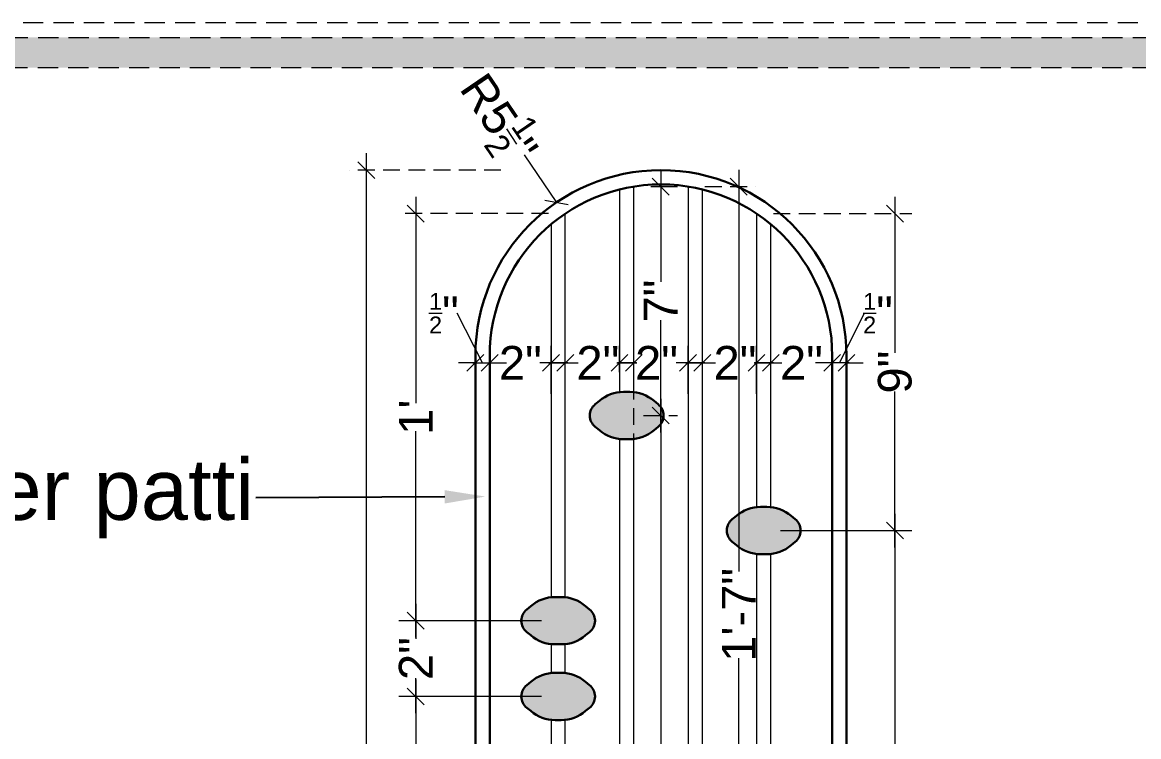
# Model space of a CAD drawing. Header units: millimetres. Extents: x 35877 to 3066687, y -650199 to -40525.
# Drawn here: x 148100.4 to 148155.4, y -180483.4 to -180448.2 of the extents above; entities that cross this region are included whole.
import ezdxf
from ezdxf import colors
from ezdxf.entities.mleader import LeaderData, LeaderLine
from ezdxf.math import Vec2, Vec3

# ---------------------------------------------------------------- set-up
doc = ezdxf.new("R2010")
doc.units = ezdxf.units.MM
doc.header["$MEASUREMENT"] = 0
doc.header["$PDMODE"] = 35
doc.linetypes.add('DASHED', pattern=[0.75, 0.5, -0.25])
doc.linetypes.add('DASHEDX2', pattern=[1.5, 1, -0.5])
doc.layers.get('Defpoints').update_dxf_attribs({"color": 220})
for name, color, linetype, lineweight in [('A8_FURNITURE', 32, 'Continuous', 30), ('Dimension', 10, 'DASHEDX2', 20), ('Elevation 4.5', 206, 'Continuous', 5), ('furniture dimensions', 1, 'DASHED', 0), ('LABALLING', 1, 'Continuous', 25), ('wall', 7, 'Continuous', 30)]:
    doc.layers.add(name, color=color, linetype=linetype, lineweight=lineweight)
doc.styles.add('Arial', font='arial.ttf')
doc.styles.get("Standard").update_dxf_attribs({"font": 'arial.ttf', "height": 6})
doc.dimstyles.new('Archana', dxfattribs={"dimtxt": 2, "dimasz": 0.5, "dimexe": 0.5, "dimexo": 0.5, "dimgap": 0, "dimtad": 0, "dimzin": 0, "dimdsep": 46, "dimlunit": 4, "dimtxsty": 'Arial', "dimblk": 'OBLIQUE', "dimcen": 0, "dimdle": 1, "dimclrd": 256, "dimclre": 256, "dimclrt": 256, "dimadec": 0, "dimazin": 0, "dimtfac": 1, "dimtofl": 0, "dimtmove": 1, "dimatfit": 1, "dimldrblk": 'OBLIQUE', "dimfxl": 1, "dimfxlon": 1, "dimtolj": 1, "dimtzin": 0, "dimlwd": -1, "dimlwe": -1, "dimarcsym": 0})

# ---------------------------------------------------------------- blocks, each defined once
blk = doc.blocks.new('_Oblique')
at = {"layer": 'wall', "color": 0, "lineweight": -2}
blk.add_line((-0.5, -0.5), (0.5, 0.5), dxfattribs=at)
blk = doc.blocks.new('*D461')
at = {"layer": 'Defpoints', "color": 0, "linetype": 'Continuous', "lineweight": 0, "transparency": 16777216}
for p in [(148084.812, -180468.616), (148076.063, -180524.393), (148084.812, -180524.393)]:
    blk.add_point(p, dxfattribs=at)
at = {"layer": 'furniture dimensions', "color": 5, "linetype": 'Continuous', "transparency": 16777216}
for p, q in [((148076.063, -180468.116), (148076.063, -180495.155)), ((148076.063, -180524.893), (148076.063, -180497.854)), ((148080.063, -180524.393), (148075.563, -180524.393))]:
    blk.add_line(p, q, dxfattribs=at)
at = {"layer": 'furniture dimensions', "color": 5, "linetype": 'ByBlock', "transparency": 16777216}
blk.add_line((148080.063, -180468.616), (148075.563, -180468.616), dxfattribs=at)
at = {"layer": 'furniture dimensions', "color": 5, "linetype": 'Continuous', "transparency": 16777216, "xscale": 0.5, "yscale": 0.5, "zscale": 0.5}
for p, rotation in [((148076.063, -180468.616), 90), ((148076.063, -180524.393), 270)]:
    blk.add_blockref('_Oblique', p, dxfattribs=dict(at, rotation=rotation))
at = {"layer": 'furniture dimensions', "linetype": 'Continuous', "lineweight": 0, "transparency": 16777216, "insert": (148076.063, -180496.504), "char_height": 1, "attachment_point": 5, "rotation": 90, "style": 'Arial'}
blk.add_mtext('\\A1;4\'-8"', dxfattribs=at)
blk = doc.blocks.new('*D463')
at = {"layer": 'Defpoints', "color": 0, "linetype": 'Continuous', "lineweight": 0, "transparency": 16777216}
for p in [(148081.549, -180474.331), (148079.727, -180475.788), (148081.549, -180475.755)]:
    blk.add_point(p, dxfattribs=at)
at = {"layer": 'furniture dimensions', "color": 5, "linetype": 'ByBlock', "transparency": 16777216}
blk.add_line((148079.727, -180475.288), (148079.727, -180473.831), dxfattribs=at)
at = {"layer": 'furniture dimensions', "color": 5, "linetype": 'Continuous', "transparency": 16777216}
for p, q in [((148081.549, -180475.255), (148081.549, -180473.831)), ((148079.227, -180474.331), (148080.055, -180474.331)), ((148082.049, -180474.331), (148081.221, -180474.331))]:
    blk.add_line(p, q, dxfattribs=at)
at = {"layer": 'furniture dimensions', "color": 5, "linetype": 'Continuous', "transparency": 16777216, "xscale": 0.5, "yscale": 0.5, "zscale": 0.5, "rotation": 180}
blk.add_blockref('_Oblique', (148079.727, -180474.331), dxfattribs=at)
at = {"layer": 'furniture dimensions', "color": 5, "linetype": 'Continuous', "transparency": 16777216, "xscale": 0.5, "yscale": 0.5, "zscale": 0.5}
blk.add_blockref('_Oblique', (148081.549, -180474.331), dxfattribs=at)
at = {"layer": 'furniture dimensions', "linetype": 'Continuous', "lineweight": 0, "transparency": 16777216, "insert": (148080.638, -180474.331), "char_height": 3, "attachment_point": 5, "style": 'Arial'}
blk.add_mtext('\\A1;{\\H0.33333x;2"}', dxfattribs=at)
blk = doc.blocks.new('*D464')
at = {"layer": 'Defpoints', "color": 0, "linetype": 'Continuous', "lineweight": 0, "transparency": 16777216}
for p in [(148083.583, -180474.331), (148083.583, -180475.111), (148081.973, -180476.642)]:
    blk.add_point(p, dxfattribs=at)
at = {"layer": 'furniture dimensions', "color": 5, "linetype": 'ByBlock', "transparency": 16777216}
blk.add_line((148081.973, -180476.142), (148081.973, -180473.831), dxfattribs=at)
at = {"layer": 'furniture dimensions', "color": 5, "linetype": 'Continuous', "transparency": 16777216}
for p, q in [((148083.583, -180474.611), (148083.583, -180473.831)), ((148081.473, -180474.331), (148082.357, -180474.331)), ((148084.083, -180474.331), (148083.523, -180474.331))]:
    blk.add_line(p, q, dxfattribs=at)
at = {"layer": 'furniture dimensions', "color": 5, "linetype": 'Continuous', "transparency": 16777216, "xscale": 0.5, "yscale": 0.5, "zscale": 0.5, "rotation": 180}
blk.add_blockref('_Oblique', (148081.973, -180474.331), dxfattribs=at)
at = {"layer": 'furniture dimensions', "color": 5, "linetype": 'Continuous', "transparency": 16777216, "xscale": 0.5, "yscale": 0.5, "zscale": 0.5}
blk.add_blockref('_Oblique', (148083.583, -180474.331), dxfattribs=at)
at = {"layer": 'furniture dimensions', "linetype": 'Continuous', "lineweight": 0, "transparency": 16777216, "insert": (148082.94, -180474.331), "char_height": 3, "attachment_point": 5, "style": 'Arial'}
blk.add_mtext('\\A1;{\\H0.33333x;2"}', dxfattribs=at)
blk = doc.blocks.new('*D465')
at = {"layer": 'Defpoints', "color": 0, "linetype": 'Continuous', "lineweight": 0, "transparency": 16777216}
for p in [(148085.617, -180474.331), (148085.617, -180475.755), (148084.007, -180477.423)]:
    blk.add_point(p, dxfattribs=at)
at = {"layer": 'furniture dimensions', "color": 5, "linetype": 'ByBlock', "transparency": 16777216}
blk.add_line((148084.007, -180476.923), (148084.007, -180473.831), dxfattribs=at)
at = {"layer": 'furniture dimensions', "color": 5, "linetype": 'Continuous', "transparency": 16777216}
for p, q in [((148085.617, -180475.255), (148085.617, -180473.831)), ((148083.507, -180474.331), (148084.098, -180474.331)), ((148086.117, -180474.331), (148085.264, -180474.331))]:
    blk.add_line(p, q, dxfattribs=at)
at = {"layer": 'furniture dimensions', "color": 5, "linetype": 'Continuous', "transparency": 16777216, "xscale": 0.5, "yscale": 0.5, "zscale": 0.5, "rotation": 180}
blk.add_blockref('_Oblique', (148084.007, -180474.331), dxfattribs=at)
at = {"layer": 'furniture dimensions', "color": 5, "linetype": 'Continuous', "transparency": 16777216, "xscale": 0.5, "yscale": 0.5, "zscale": 0.5}
blk.add_blockref('_Oblique', (148085.617, -180474.331), dxfattribs=at)
at = {"layer": 'furniture dimensions', "linetype": 'Continuous', "lineweight": 0, "transparency": 16777216, "insert": (148084.681, -180474.331), "char_height": 3, "attachment_point": 5, "style": 'Arial'}
blk.add_mtext('\\A1;{\\H0.33333x;2"}', dxfattribs=at)
blk = doc.blocks.new('*D466')
at = {"layer": 'Defpoints', "color": 0, "linetype": 'Continuous', "lineweight": 0, "transparency": 16777216}
for p in [(148087.651, -180474.331), (148087.651, -180475.755), (148086.041, -180475.934)]:
    blk.add_point(p, dxfattribs=at)
at = {"layer": 'furniture dimensions', "color": 5, "linetype": 'ByBlock', "transparency": 16777216}
blk.add_line((148086.041, -180475.434), (148086.041, -180473.831), dxfattribs=at)
at = {"layer": 'furniture dimensions', "color": 5, "linetype": 'Continuous', "transparency": 16777216}
for p, q in [((148087.651, -180475.255), (148087.651, -180473.831)), ((148085.541, -180474.331), (148086.427, -180474.331)), ((148088.151, -180474.331), (148087.594, -180474.331))]:
    blk.add_line(p, q, dxfattribs=at)
at = {"layer": 'furniture dimensions', "color": 5, "linetype": 'Continuous', "transparency": 16777216, "xscale": 0.5, "yscale": 0.5, "zscale": 0.5, "rotation": 180}
blk.add_blockref('_Oblique', (148086.041, -180474.331), dxfattribs=at)
at = {"layer": 'furniture dimensions', "color": 5, "linetype": 'Continuous', "transparency": 16777216, "xscale": 0.5, "yscale": 0.5, "zscale": 0.5}
blk.add_blockref('_Oblique', (148087.651, -180474.331), dxfattribs=at)
at = {"layer": 'furniture dimensions', "linetype": 'Continuous', "lineweight": 0, "transparency": 16777216, "insert": (148087.011, -180474.331), "char_height": 3, "attachment_point": 5, "style": 'Arial'}
blk.add_mtext('\\A1;{\\H0.33333x;2"}', dxfattribs=at)
blk = doc.blocks.new('*D467')
at = {"layer": 'Defpoints', "color": 0, "linetype": 'Continuous', "lineweight": 0, "transparency": 16777216}
for p in [(148089.897, -180474.331), (148089.897, -180479.175), (148090.32, -180479.175)]:
    blk.add_point(p, dxfattribs=at)
at = {"layer": 'furniture dimensions', "color": 5, "linetype": 'Continuous', "transparency": 16777216}
for p, q in [((148090.109, -180474.331), (148090.859, -180472.858)), ((148089.897, -180478.331), (148089.897, -180473.831)), ((148089.897, -180474.331), (148089.397, -180474.331)), ((148090.32, -180474.331), (148089.897, -180474.331)), ((148090.32, -180474.331), (148090.82, -180474.331))]:
    blk.add_line(p, q, dxfattribs=at)
at = {"layer": 'furniture dimensions', "color": 5, "linetype": 'ByBlock', "transparency": 16777216}
blk.add_line((148090.32, -180478.331), (148090.32, -180473.831), dxfattribs=at)
at = {"layer": 'furniture dimensions', "color": 5, "linetype": 'Continuous', "transparency": 16777216, "xscale": 0.5, "yscale": 0.5, "zscale": 0.5}
blk.add_blockref('_Oblique', (148089.897, -180474.331), dxfattribs=at)
at = {"layer": 'furniture dimensions', "color": 5, "linetype": 'Continuous', "transparency": 16777216, "xscale": 0.5, "yscale": 0.5, "zscale": 0.5, "rotation": 180}
blk.add_blockref('_Oblique', (148090.32, -180474.331), dxfattribs=at)
at = {"layer": 'furniture dimensions', "linetype": 'Continuous', "lineweight": 0, "transparency": 16777216, "insert": (148091.256, -180472.858), "char_height": 3, "attachment_point": 5, "style": 'Arial'}
blk.add_mtext('\\A1;{\\H0.16667x;\\S1/2;\\H2.00004x;"}', dxfattribs=at)
blk = doc.blocks.new('*D468')
at = {"layer": 'Defpoints', "color": 0, "linetype": 'Continuous', "lineweight": 0, "transparency": 16777216}
for p in [(148089.897, -180474.331), (148089.897, -180475.755), (148088.075, -180476.478)]:
    blk.add_point(p, dxfattribs=at)
at = {"layer": 'furniture dimensions', "color": 5, "linetype": 'ByBlock', "transparency": 16777216}
blk.add_line((148088.075, -180475.978), (148088.075, -180473.831), dxfattribs=at)
at = {"layer": 'furniture dimensions', "color": 5, "linetype": 'Continuous', "transparency": 16777216}
for p, q in [((148089.897, -180475.255), (148089.897, -180473.831)), ((148087.575, -180474.331), (148088.401, -180474.331)), ((148090.397, -180474.331), (148089.568, -180474.331))]:
    blk.add_line(p, q, dxfattribs=at)
at = {"layer": 'furniture dimensions', "color": 5, "linetype": 'Continuous', "transparency": 16777216, "xscale": 0.5, "yscale": 0.5, "zscale": 0.5, "rotation": 180}
blk.add_blockref('_Oblique', (148088.075, -180474.331), dxfattribs=at)
at = {"layer": 'furniture dimensions', "color": 5, "linetype": 'Continuous', "transparency": 16777216, "xscale": 0.5, "yscale": 0.5, "zscale": 0.5}
blk.add_blockref('_Oblique', (148089.897, -180474.331), dxfattribs=at)
at = {"layer": 'furniture dimensions', "linetype": 'Continuous', "lineweight": 0, "transparency": 16777216, "insert": (148088.984, -180474.331), "char_height": 3, "attachment_point": 5, "style": 'Arial'}
blk.add_mtext('\\A1;{\\H0.33333x;2"}', dxfattribs=at)
blk = doc.blocks.new('*D469')
at = {"layer": 'Defpoints', "color": 0, "linetype": 'Continuous', "lineweight": 0, "transparency": 16777216}
for p in [(148081.973, -180469.906), (148077.531, -180481.981), (148081.761, -180481.981)]:
    blk.add_point(p, dxfattribs=at)
at = {"layer": 'furniture dimensions', "color": 5, "linetype": 'Continuous', "transparency": 16777216}
for p, q in [((148077.531, -180469.406), (148077.531, -180475.53)), ((148077.531, -180482.481), (148077.531, -180476.356)), ((148081.261, -180481.981), (148077.031, -180481.981))]:
    blk.add_line(p, q, dxfattribs=at)
at = {"layer": 'furniture dimensions', "color": 5, "linetype": 'ByBlock', "transparency": 16777216}
blk.add_line((148081.473, -180469.906), (148077.031, -180469.906), dxfattribs=at)
at = {"layer": 'furniture dimensions', "color": 5, "linetype": 'Continuous', "transparency": 16777216, "xscale": 0.5, "yscale": 0.5, "zscale": 0.5}
for p, rotation in [((148077.531, -180469.906), 90), ((148077.531, -180481.981), 270)]:
    blk.add_blockref('_Oblique', p, dxfattribs=dict(at, rotation=rotation))
at = {"layer": 'furniture dimensions', "linetype": 'Continuous', "lineweight": 0, "transparency": 16777216, "insert": (148077.531, -180475.943), "char_height": 1, "width": 1.40689, "attachment_point": 5, "rotation": 90, "style": 'Arial'}
blk.add_mtext("\\A1;1'", dxfattribs=at)
blk = doc.blocks.new('*D470')
at = {"layer": 'Defpoints', "color": 0, "linetype": 'Continuous', "lineweight": 0, "transparency": 16777216}
for p in [(148081.761, -180481.981), (148077.531, -180484.227), (148081.761, -180484.227)]:
    blk.add_point(p, dxfattribs=at)
at = {"layer": 'furniture dimensions', "color": 5, "linetype": 'Continuous', "transparency": 16777216}
for p, q in [((148077.531, -180481.481), (148077.531, -180482.521)), ((148077.531, -180484.727), (148077.531, -180483.687)), ((148081.261, -180484.227), (148077.031, -180484.227))]:
    blk.add_line(p, q, dxfattribs=at)
at = {"layer": 'furniture dimensions', "color": 5, "linetype": 'ByBlock', "transparency": 16777216}
blk.add_line((148081.261, -180481.981), (148077.031, -180481.981), dxfattribs=at)
at = {"layer": 'furniture dimensions', "color": 5, "linetype": 'Continuous', "transparency": 16777216, "xscale": 0.5, "yscale": 0.5, "zscale": 0.5}
for p, rotation in [((148077.531, -180481.981), 90), ((148077.531, -180484.227), 270)]:
    blk.add_blockref('_Oblique', p, dxfattribs=dict(at, rotation=rotation))
at = {"layer": 'furniture dimensions', "linetype": 'Continuous', "lineweight": 0, "transparency": 16777216, "insert": (148077.531, -180483.104), "char_height": 1, "attachment_point": 5, "rotation": 90, "style": 'Arial'}
blk.add_mtext('\\A1;2"', dxfattribs=at)
blk = doc.blocks.new('*D471')
at = {"layer": 'Defpoints', "color": 0, "linetype": 'Continuous', "lineweight": 0, "transparency": 16777216}
for p in [(148081.761, -180484.227), (148077.531, -180495.628), (148081.761, -180495.628)]:
    blk.add_point(p, dxfattribs=at)
at = {"layer": 'furniture dimensions', "color": 5, "linetype": 'Continuous', "transparency": 16777216}
for p, q in [((148077.531, -180483.727), (148077.531, -180489.011)), ((148077.531, -180496.128), (148077.531, -180490.844)), ((148081.261, -180495.628), (148077.031, -180495.628))]:
    blk.add_line(p, q, dxfattribs=at)
at = {"layer": 'furniture dimensions', "color": 5, "linetype": 'ByBlock', "transparency": 16777216}
blk.add_line((148081.261, -180484.227), (148077.031, -180484.227), dxfattribs=at)
at = {"layer": 'furniture dimensions', "color": 5, "linetype": 'Continuous', "transparency": 16777216, "xscale": 0.5, "yscale": 0.5, "zscale": 0.5}
for p, rotation in [((148077.531, -180484.227), 90), ((148077.531, -180495.628), 270)]:
    blk.add_blockref('_Oblique', p, dxfattribs=dict(at, rotation=rotation))
at = {"layer": 'furniture dimensions', "linetype": 'Continuous', "lineweight": 0, "transparency": 16777216, "insert": (148077.531, -180489.928), "char_height": 1, "attachment_point": 5, "rotation": 90, "style": 'Arial'}
blk.add_mtext('\\A1;11"', dxfattribs=at)
blk = doc.blocks.new('*D476')
at = {"layer": 'Defpoints', "color": 0, "linetype": 'Continuous', "lineweight": 0, "transparency": 16777216}
for p in [(148079.727, -180474.331), (148079.304, -180479.175), (148079.727, -180479.175)]:
    blk.add_point(p, dxfattribs=at)
at = {"layer": 'furniture dimensions', "color": 5, "linetype": 'Continuous', "transparency": 16777216}
for p, q in [((148079.515, -180474.331), (148078.765, -180472.858)), ((148079.727, -180478.331), (148079.727, -180473.831)), ((148079.304, -180474.331), (148078.804, -180474.331)), ((148079.304, -180474.331), (148079.727, -180474.331)), ((148079.727, -180474.331), (148080.227, -180474.331))]:
    blk.add_line(p, q, dxfattribs=at)
at = {"layer": 'furniture dimensions', "color": 5, "linetype": 'ByBlock', "transparency": 16777216}
blk.add_line((148079.304, -180478.331), (148079.304, -180473.831), dxfattribs=at)
at = {"layer": 'furniture dimensions', "color": 5, "linetype": 'Continuous', "transparency": 16777216, "xscale": 0.5, "yscale": 0.5, "zscale": 0.5}
blk.add_blockref('_Oblique', (148079.304, -180474.331), dxfattribs=at)
at = {"layer": 'furniture dimensions', "color": 5, "linetype": 'Continuous', "transparency": 16777216, "xscale": 0.5, "yscale": 0.5, "zscale": 0.5, "rotation": 180}
blk.add_blockref('_Oblique', (148079.727, -180474.331), dxfattribs=at)
at = {"layer": 'furniture dimensions', "linetype": 'Continuous', "lineweight": 0, "transparency": 16777216, "insert": (148078.368, -180472.858), "char_height": 3, "attachment_point": 5, "style": 'Arial'}
blk.add_mtext('\\A1;{\\H0.16667x;\\S1/2;\\H1.99996x;"}', dxfattribs=at)
blk = doc.blocks.new('*D477')
at = {"layer": 'Defpoints', "color": 0, "linetype": 'Continuous', "lineweight": 0, "transparency": 16777216}
for p in [(148083.795, -180475.895), (148084.007, -180504.649), (148084.804, -180504.649)]:
    blk.add_point(p, dxfattribs=at)
at = {"layer": 'furniture dimensions', "color": 5, "linetype": 'Continuous', "transparency": 16777216}
for p, q in [((148084.804, -180475.395), (148084.804, -180491.934)), ((148084.804, -180505.149), (148084.804, -180494.609)), ((148084.507, -180504.649), (148085.304, -180504.649))]:
    blk.add_line(p, q, dxfattribs=at)
at = {"layer": 'furniture dimensions', "color": 5, "linetype": 'ByBlock', "transparency": 16777216}
blk.add_line((148084.295, -180475.895), (148085.304, -180475.895), dxfattribs=at)
at = {"layer": 'furniture dimensions', "color": 5, "linetype": 'Continuous', "transparency": 16777216, "xscale": 0.5, "yscale": 0.5, "zscale": 0.5}
for p, rotation in [((148084.804, -180475.895), 90), ((148084.804, -180504.649), 270)]:
    blk.add_blockref('_Oblique', p, dxfattribs=dict(at, rotation=rotation))
at = {"layer": 'furniture dimensions', "linetype": 'Continuous', "lineweight": 0, "transparency": 16777216, "insert": (148084.804, -180493.272), "char_height": 3, "attachment_point": 5, "rotation": 90, "style": 'Arial'}
blk.add_mtext('\\A1;{\\H0.33333x;2\'-5"}', dxfattribs=at)
blk = doc.blocks.new('*D478')
at = {"layer": 'Defpoints', "color": 0, "linetype": 'Continuous', "lineweight": 0, "transparency": 16777216}
for p in [(148084.007, -180469.103), (148084.804, -180469.103), (148083.795, -180475.895)]:
    blk.add_point(p, dxfattribs=at)
at = {"layer": 'furniture dimensions', "color": 5, "linetype": 'Continuous', "transparency": 16777216}
for p, q in [((148084.804, -180468.603), (148084.804, -180471.929)), ((148084.507, -180469.103), (148085.304, -180469.103)), ((148084.804, -180476.395), (148084.804, -180473.07))]:
    blk.add_line(p, q, dxfattribs=at)
at = {"layer": 'furniture dimensions', "color": 5, "linetype": 'ByBlock', "transparency": 16777216}
blk.add_line((148084.295, -180475.895), (148085.304, -180475.895), dxfattribs=at)
at = {"layer": 'furniture dimensions', "color": 5, "linetype": 'Continuous', "transparency": 16777216, "xscale": 0.5, "yscale": 0.5, "zscale": 0.5}
for p, rotation in [((148084.804, -180469.103), 90), ((148084.804, -180475.895), 270)]:
    blk.add_blockref('_Oblique', p, dxfattribs=dict(at, rotation=rotation))
at = {"layer": 'furniture dimensions', "linetype": 'Continuous', "lineweight": 0, "transparency": 16777216, "insert": (148084.804, -180472.499), "char_height": 3, "attachment_point": 5, "rotation": 90, "style": 'Arial'}
blk.add_mtext('\\A1;{\\H0.33333x;7"}', dxfattribs=at)
blk = doc.blocks.new('*D479')
at = {"layer": 'Defpoints', "color": 0, "linetype": 'Continuous', "lineweight": 0, "transparency": 16777216}
for p in [(148085.617, -180469.103), (148085.829, -180488.512), (148087.12, -180488.512)]:
    blk.add_point(p, dxfattribs=at)
at = {"layer": 'furniture dimensions', "color": 5, "linetype": 'Continuous', "transparency": 16777216}
for p, q in [((148087.12, -180468.603), (148087.12, -180480.525)), ((148087.12, -180489.012), (148087.12, -180483.09)), ((148086.329, -180488.512), (148087.62, -180488.512))]:
    blk.add_line(p, q, dxfattribs=at)
at = {"layer": 'furniture dimensions', "color": 5, "linetype": 'ByBlock', "transparency": 16777216}
blk.add_line((148086.117, -180469.103), (148087.62, -180469.103), dxfattribs=at)
at = {"layer": 'furniture dimensions', "color": 5, "linetype": 'Continuous', "transparency": 16777216, "xscale": 0.5, "yscale": 0.5, "zscale": 0.5}
for p, rotation in [((148087.12, -180469.103), 90), ((148087.12, -180488.512), 270)]:
    blk.add_blockref('_Oblique', p, dxfattribs=dict(at, rotation=rotation))
at = {"layer": 'furniture dimensions', "linetype": 'Continuous', "lineweight": 0, "transparency": 16777216, "insert": (148087.12, -180481.807), "char_height": 1, "attachment_point": 5, "rotation": 90, "style": 'Arial'}
blk.add_mtext('\\A1;1\'-7"', dxfattribs=at)
blk = doc.blocks.new('*D482')
at = {"layer": 'Defpoints', "color": 0, "linetype": 'Continuous', "lineweight": 0, "transparency": 16777216}
for p in [(148087.651, -180469.906), (148087.863, -180479.306), (148091.759, -180479.306)]:
    blk.add_point(p, dxfattribs=at)
at = {"layer": 'furniture dimensions', "color": 5, "linetype": 'Continuous', "transparency": 16777216}
for p, q in [((148091.759, -180469.406), (148091.759, -180474.031)), ((148091.759, -180479.806), (148091.759, -180475.18)), ((148088.363, -180479.306), (148092.259, -180479.306))]:
    blk.add_line(p, q, dxfattribs=at)
at = {"layer": 'furniture dimensions', "color": 5, "linetype": 'ByBlock', "transparency": 16777216}
blk.add_line((148088.151, -180469.906), (148092.259, -180469.906), dxfattribs=at)
at = {"layer": 'furniture dimensions', "color": 5, "linetype": 'Continuous', "transparency": 16777216, "xscale": 0.5, "yscale": 0.5, "zscale": 0.5}
for p, rotation in [((148091.759, -180469.906), 90), ((148091.759, -180479.306), 270)]:
    blk.add_blockref('_Oblique', p, dxfattribs=dict(at, rotation=rotation))
at = {"layer": 'furniture dimensions', "linetype": 'Continuous', "lineweight": 0, "transparency": 16777216, "insert": (148091.759, -180474.606), "char_height": 3, "attachment_point": 5, "rotation": 90, "style": 'Arial'}
blk.add_mtext('\\A1;{\\H0.33333x;9"}', dxfattribs=at)
blk = doc.blocks.new('*D483')
at = {"layer": 'Defpoints', "color": 0, "linetype": 'Continuous', "lineweight": 0, "transparency": 16777216}
for p in [(148087.863, -180479.306), (148087.863, -180498.381), (148091.759, -180498.381)]:
    blk.add_point(p, dxfattribs=at)
at = {"layer": 'furniture dimensions', "color": 5, "linetype": 'Continuous', "transparency": 16777216}
for p, q in [((148091.759, -180478.806), (148091.759, -180487.561)), ((148091.759, -180498.881), (148091.759, -180490.126)), ((148088.363, -180498.381), (148092.259, -180498.381))]:
    blk.add_line(p, q, dxfattribs=at)
at = {"layer": 'furniture dimensions', "color": 5, "linetype": 'ByBlock', "transparency": 16777216}
blk.add_line((148088.363, -180479.306), (148092.259, -180479.306), dxfattribs=at)
at = {"layer": 'furniture dimensions', "color": 5, "linetype": 'Continuous', "transparency": 16777216, "xscale": 0.5, "yscale": 0.5, "zscale": 0.5}
for p, rotation in [((148091.759, -180479.306), 90), ((148091.759, -180498.381), 270)]:
    blk.add_blockref('_Oblique', p, dxfattribs=dict(at, rotation=rotation))
at = {"layer": 'furniture dimensions', "linetype": 'Continuous', "lineweight": 0, "transparency": 16777216, "insert": (148091.759, -180488.843), "char_height": 1, "attachment_point": 5, "rotation": 90, "style": 'Arial'}
blk.add_mtext('\\A1;1\'-7"', dxfattribs=at)
blk = doc.blocks.new('*D488')
at = {"layer": 'Defpoints', "color": 0, "linetype": 'Continuous', "lineweight": 0, "transparency": 16777216}
for p in [(148081.709, -180469.573), (148084.812, -180474.124)]:
    blk.add_point(p, dxfattribs=at)
at = {"layer": 'furniture dimensions', "color": 5, "linetype": 'Continuous', "transparency": 16777216}
blk.add_line((148080.749, -180468.164), (148081.709, -180469.573), dxfattribs=at)
at = {"layer": 'furniture dimensions', "color": 5, "linetype": 'Continuous', "transparency": 16777216, "xscale": 0.5, "yscale": 0.5, "zscale": 0.5, "rotation": 304.2818678718287}
blk.add_blockref('_Oblique', (148081.709, -180469.573), dxfattribs=at)
at = {"layer": 'furniture dimensions', "linetype": 'Continuous', "lineweight": 0, "transparency": 16777216, "insert": (148080.012, -180467.083), "char_height": 1, "attachment_point": 5, "rotation": 304.2819, "style": 'Arial'}
blk.add_mtext('\\A1;R5{\\H0.7x;\\S1/2;}"', dxfattribs=at)
blk = doc.blocks.new('grill')
at = {"layer": 'Elevation 4.5', "lineweight": 0, "true_color": 0x000000, "transparency": 33554628}
h = blk.add_hatch(color=18, dxfattribs=at)
h.dxf.hatch_style = 1
h.paths.add_polyline_path([(148084.889, -180475.898, 0.233569), (148084.728, -180475.56), (148084.606, -180475.463, 0.186647), (148083.887, -180475.195), (148083.703, -180475.195, 0.186647), (148082.984, -180475.463), (148082.862, -180475.56, 0.229438), (148082.701, -180475.892, 0.233569), (148082.862, -180476.23), (148082.984, -180476.327, 0.186647), (148083.703, -180476.595), (148083.887, -180476.595, 0.186647), (148084.606, -180476.327), (148084.728, -180476.23, 0.229438)])
h = blk.add_hatch(color=18, dxfattribs=at)
h.dxf.hatch_style = 1
h.paths.add_polyline_path([(148088.957, -180479.309, 0.233569), (148088.797, -180478.97), (148088.674, -180478.873, 0.186647), (148087.955, -180478.606), (148087.772, -180478.606, 0.186647), (148087.052, -180478.873), (148086.93, -180478.97, 0.229438), (148086.769, -180479.302, 0.233569), (148086.93, -180479.641), (148087.052, -180479.738, 0.186647), (148087.772, -180480.006), (148087.955, -180480.006, 0.186647), (148088.674, -180479.738), (148088.797, -180479.641, 0.229438)])
h = blk.add_hatch(color=18, dxfattribs=at)
h.dxf.hatch_style = 1
h.paths.add_polyline_path([(148082.855, -180481.984, 0.233569), (148082.694, -180481.646), (148082.572, -180481.549, 0.186647), (148081.853, -180481.281), (148081.669, -180481.281, 0.186647), (148080.95, -180481.549), (148080.828, -180481.646, 0.229438), (148080.667, -180481.978, 0.233569), (148080.828, -180482.316), (148080.95, -180482.413, 0.186647), (148081.669, -180482.681), (148081.853, -180482.681, 0.186647), (148082.572, -180482.413), (148082.694, -180482.316, 0.229438)])
h = blk.add_hatch(color=18, dxfattribs=at)
h.dxf.hatch_style = 1
h.paths.add_polyline_path([(148082.855, -180484.231, 0.233569), (148082.694, -180483.892), (148082.572, -180483.795, 0.186647), (148081.853, -180483.527), (148081.669, -180483.527, 0.186647), (148080.95, -180483.795), (148080.828, -180483.892, 0.229438), (148080.667, -180484.224, 0.233569), (148080.828, -180484.563), (148080.95, -180484.659, 0.186647), (148081.669, -180484.927), (148081.853, -180484.927, 0.186647), (148082.572, -180484.659), (148082.694, -180484.563, 0.229438)])
at = {"layer": 'A8_FURNITURE', "color": 18, "lineweight": 0, "true_color": 0x000000, "transparency": 33554687}
for points in [[(148083.583, -180469.19), (148083.583, -180475.2)], [(148084.007, -180475.2), (148084.007, -180469.103)], [(148085.617, -180469.103), (148085.617, -180487.817)], [(148086.041, -180487.817), (148086.041, -180469.19)], [(148081.549, -180470.224), (148081.549, -180481.286)], [(148081.973, -180481.286), (148081.973, -180469.906)], [(148087.651, -180469.906), (148087.651, -180478.611)], [(148088.075, -180478.611), (148088.075, -180470.224)], [(148083.583, -180476.59), (148083.583, -180503.954)], [(148084.007, -180503.954), (148084.007, -180476.59)], [(148087.651, -180480), (148087.651, -180497.687)], [(148088.075, -180497.687), (148088.075, -180480)], [(148081.549, -180482.676), (148081.549, -180483.533)], [(148081.973, -180483.533), (148081.973, -180482.676)], [(148081.549, -180484.922), (148081.549, -180494.933)], [(148081.973, -180494.933), (148081.973, -180484.922)]]:
    blk.add_lwpolyline(points, dxfattribs=at)
at = {"layer": 'Elevation 4.5', "color": 18, "lineweight": 30, "true_color": 0x000000, "transparency": 33554687}
for points in [[(148090.32, -180474.124, 1), (148079.304, -180474.124), (148079.304, -180518.885, 1), (148090.32, -180518.885)], [(148089.897, -180474.124, 1), (148079.727, -180474.124), (148079.727, -180518.885, 1), (148089.897, -180518.885)], [(148084.889, -180475.892), (148084.889, -180475.898, -0.229438), (148084.728, -180476.23), (148084.606, -180476.327, -0.186647), (148083.887, -180476.595), (148083.703, -180476.595, -0.186647), (148082.984, -180476.327), (148082.862, -180476.23, -0.229438), (148082.701, -180475.898), (148082.701, -180475.892, -0.229438), (148082.862, -180475.56), (148082.984, -180475.463, -0.186647), (148083.703, -180475.195), (148083.887, -180475.195, -0.186647), (148084.606, -180475.463), (148084.728, -180475.56, -0.229438)], [(148088.957, -180479.302), (148088.957, -180479.309, -0.229438), (148088.797, -180479.641), (148088.674, -180479.738, -0.186647), (148087.955, -180480.006), (148087.772, -180480.006, -0.186647), (148087.052, -180479.738), (148086.93, -180479.641, -0.229438), (148086.769, -180479.309), (148086.769, -180479.302, -0.229438), (148086.93, -180478.97), (148087.052, -180478.873, -0.186647), (148087.772, -180478.606), (148087.955, -180478.606, -0.186647), (148088.674, -180478.873), (148088.797, -180478.97, -0.229438)], [(148082.855, -180481.978), (148082.855, -180481.984, -0.229438), (148082.694, -180482.316), (148082.572, -180482.413, -0.186647), (148081.853, -180482.681), (148081.669, -180482.681, -0.186647), (148080.95, -180482.413), (148080.828, -180482.316, -0.229438), (148080.667, -180481.984), (148080.667, -180481.978, -0.229438), (148080.828, -180481.646), (148080.95, -180481.549, -0.186647), (148081.669, -180481.281), (148081.853, -180481.281, -0.186647), (148082.572, -180481.549), (148082.694, -180481.646, -0.229438)], [(148082.855, -180484.224), (148082.855, -180484.231, -0.229438), (148082.694, -180484.563), (148082.572, -180484.659, -0.186647), (148081.853, -180484.927), (148081.669, -180484.927, -0.186647), (148080.95, -180484.659), (148080.828, -180484.563, -0.229438), (148080.667, -180484.231), (148080.667, -180484.224, -0.229438), (148080.828, -180483.892), (148080.95, -180483.795, -0.186647), (148081.669, -180483.527), (148081.853, -180483.527, -0.186647), (148082.572, -180483.795), (148082.694, -180483.892, -0.229438)]]:
    blk.add_lwpolyline(points, format="xyb", close=True, dxfattribs=at)
at = {"layer": 'furniture dimensions', "color": 5, "linetype": 'Continuous', "lineweight": 0, "transparency": 33554687}
dim = blk.add_radius_dim(center=(148084.812, -180474.124), mpoint=(148081.709, -180469.573), text='R5{\\H0.7x;\\S1/2;}"', dimstyle='Archana', override={"dimtxt": 1, "dimdec": 0, "dimdle": 0.5, "dimclrd": 5, "dimclre": 5, "dimfxl": 4}, dxfattribs=at)
dim.commit()
dim.dimension.update_dxf_attribs({"geometry": '*D488', "text_midpoint": (148080.012, -180467.083), "dimtype": 164})
for base, p1, p2, override, picture, middle in [((148076.063, -180524.393), (148084.812, -180468.616), (148084.812, -180524.393), {"dimtxt": 1, "dimdec": 0, "dimdle": 0.5, "dimclrd": 5, "dimclre": 5, "dimfxl": 4}, '*D461', (148076.063, -180496.504)), ((148077.531, -180481.981), (148081.973, -180469.906), (148081.761, -180481.981), {"dimtxt": 1, "dimasz": 0.5, "dimdec": 0, "dimdle": 0.5, "dimclrd": 5, "dimclre": 5, "dimfxl": 4}, '*D469', (148077.531, -180475.943)), ((148091.759, -180498.381), (148087.863, -180479.306), (148087.863, -180498.381), {"dimtxt": 1, "dimdec": 0, "dimdle": 0.5, "dimclrd": 5, "dimclre": 5, "dimfxl": 4}, '*D483', (148091.759, -180488.843)), ((148077.531, -180495.628), (148081.761, -180484.227), (148081.761, -180495.628), {"dimtxt": 1, "dimasz": 0.5, "dimdec": 0, "dimdle": 0.5, "dimclrd": 5, "dimclre": 5, "dimfxl": 4}, '*D471', (148077.531, -180489.928))]:
    dim = blk.add_linear_dim(base=base, p1=p1, p2=p2, angle=90, dimstyle='Archana', override=override, dxfattribs=at)
    dim.commit()
    dim.dimension.update_dxf_attribs({"geometry": picture, "text_midpoint": middle})
for base, p1, p2, picture, middle in [((148084.804, -180469.103), (148083.795, -180475.895), (148084.007, -180469.103), '*D478', (148084.804, -180472.499)), ((148091.759, -180479.306), (148087.651, -180469.906), (148087.863, -180479.306), '*D482', (148091.759, -180474.606))]:
    dim = blk.add_linear_dim(base=base, p1=p1, p2=p2, angle=90, text='{\\H0.33333x;<>}', dimstyle='Archana', override={"dimtxt": 3, "dimdec": 0, "dimdle": 0.5, "dimclrd": 5, "dimclre": 5, "dimtmove": 0, "dimfxl": 4}, dxfattribs=at)
    dim.commit()
    dim.dimension.update_dxf_attribs({"geometry": picture, "text_midpoint": middle})
for base, p1, p2, override, picture, middle in [((148087.12, -180488.512), (148085.617, -180469.103), (148085.829, -180488.512), {"dimtxt": 1, "dimdec": 0, "dimdle": 0.5, "dimclrd": 5, "dimclre": 5, "dimfxl": 4}, '*D479', (148087.12, -180481.807)), ((148077.531, -180484.227), (148081.761, -180481.981), (148081.761, -180484.227), {"dimtxt": 1, "dimasz": 0.5, "dimdec": 0, "dimdle": 0.5, "dimclrd": 5, "dimclre": 5, "dimfxl": 4}, '*D470', (148077.531, -180483.104))]:
    dim = blk.add_linear_dim(base=base, p1=p1, p2=p2, angle=90, dimstyle='Archana', override=override, dxfattribs=at)
    dim.commit()
    dim.dimension.update_dxf_attribs({"geometry": picture, "text_midpoint": middle, "dimtype": 160})
for base, p1, p2, angle, text, override, picture, middle in [((148079.727, -180474.331), (148079.304, -180479.175), (148079.727, -180479.175), 0, '{\\H0.16667x;\\S1/2;\\H1.99996x;"}', {"dimtxt": 3, "dimasz": 0.5, "dimdec": 0, "dimdle": 0.5, "dimclrd": 5, "dimclre": 5, "dimfxl": 4}, '*D476', (148078.765, -180472.858)), ((148089.897, -180474.331), (148090.32, -180479.175), (148089.897, -180479.175), 180, '{\\H0.16667x;\\S1/2;\\H2.00004x;"}', {"dimtxt": 3, "dimasz": 0.5, "dimdec": 0, "dimdle": 0.5, "dimclrd": 5, "dimclre": 5, "dimfxl": 4}, '*D467', (148090.859, -180472.858)), ((148084.804, -180504.649), (148083.795, -180475.895), (148084.007, -180504.649), 90, '{\\H0.33333x;<>}', {"dimtxt": 3, "dimdec": 0, "dimdle": 0.5, "dimclrd": 5, "dimclre": 5, "dimfxl": 4}, '*D477', (148084.804, -180493.272))]:
    dim = blk.add_linear_dim(base=base, p1=p1, p2=p2, angle=angle, text=text, dimstyle='Archana', override=override, dxfattribs=at)
    dim.commit()
    dim.dimension.update_dxf_attribs({"geometry": picture, "text_midpoint": middle, "dimtype": 160})
for base, p1, p2, override, picture, middle in [((148081.549, -180474.331), (148079.727, -180475.788), (148081.549, -180475.755), {"dimtxt": 3, "dimasz": 0.5, "dimdec": 0, "dimdle": 0.5, "dimclrd": 5, "dimclre": 5, "dimtmove": 0, "dimfxl": 4}, '*D463', (148080.638, -180474.331)), ((148083.583, -180474.331), (148081.973, -180476.642), (148083.583, -180475.111), {"dimtxt": 3, "dimasz": 0.5, "dimdec": 0, "dimdle": 0.5, "dimclrd": 5, "dimclre": 5, "dimtmove": 0, "dimfxl": 4}, '*D464', (148082.94, -180474.331)), ((148085.617, -180474.331), (148084.007, -180477.423), (148085.617, -180475.755), {"dimtxt": 3, "dimdec": 0, "dimdle": 0.5, "dimclrd": 5, "dimclre": 5, "dimtmove": 0, "dimfxl": 4}, '*D465', (148084.681, -180474.331)), ((148087.651, -180474.331), (148086.041, -180475.934), (148087.651, -180475.755), {"dimtxt": 3, "dimasz": 0.5, "dimdec": 0, "dimdle": 0.5, "dimclrd": 5, "dimclre": 5, "dimtmove": 0, "dimfxl": 4}, '*D466', (148087.011, -180474.331)), ((148089.897, -180474.331), (148088.075, -180476.478), (148089.897, -180475.755), {"dimtxt": 3, "dimasz": 0.5, "dimdec": 0, "dimdle": 0.5, "dimclrd": 5, "dimclre": 5, "dimtmove": 0, "dimfxl": 4}, '*D468', (148088.984, -180474.331))]:
    dim = blk.add_linear_dim(base=base, p1=p1, p2=p2, text='{\\H0.33333x;<>}', dimstyle='Archana', override=override, dxfattribs=at)
    dim.commit()
    dim.dimension.update_dxf_attribs({"geometry": picture, "text_midpoint": middle, "dimtype": 160})

msp = doc.modelspace()

# ---------------------------------------------------------------- hatches: boundary and pattern name
at = {"layer": 'Dimension', "true_color": 0xd39e00, "transparency": 33554687}
h = msp.add_hatch(color=42, dxfattribs=at)
h.paths.add_polyline_path([(148072.634, -180448.913), (148072.634, -180597.901), (148284.301, -180597.901), (148284.301, -180448.913)])
h.paths.add_polyline_path([(148074.12, -180450.399), (148282.815, -180450.399), (148282.815, -180596.415), (148074.12, -180596.415)], flags=16)

# ---------------------------------------------------------------- linework, layer by layer
at = {"layer": 'Dimension', "color": 42, "true_color": 0xd39e00, "transparency": 33554687, "elevation": 0.119}
for points in [[(148071.891, -180448.171), (148285.044, -180448.171), (148285.044, -180598.643), (148071.891, -180598.643)], [(148072.634, -180448.913), (148284.301, -180448.913), (148284.301, -180597.901), (148072.634, -180597.901)], [(148074.12, -180450.399), (148282.815, -180450.399), (148282.815, -180596.415), (148074.12, -180596.415)]]:
    msp.add_lwpolyline(points, close=True, dxfattribs=at)

# ---------------------------------------------------------------- block references
at = {"layer": 'furniture dimensions', "color": 18, "lineweight": 0, "true_color": 0x000000, "transparency": 33554687, "xscale": 1.661559833599848, "yscale": 1.661559833599848, "zscale": 1.661559833599848}
msp.add_blockref('grill', (-97919.915, 119403.947), dxfattribs=at)

# ---------------------------------------------------------------- leaders
at = {"layer": 'LABALLING', "lineweight": 5, "ltscale": 4, "transparency": 33554687}
ml = msp.add_multileader_mtext('Standard', dxfattribs=at)
ml.set_content('\\A1;Veneer patti', color=256)
ml.set_leader_properties()
ml.build(insert=Vec2(0, 0))
ml.multileader.update_dxf_attribs({"dogleg_length": 28.276, "arrow_head_size": 2})
ctx = ml.context
ctx.base_point, ctx.char_height, ctx.arrow_head_size, ctx.landing_gap_size, ctx.plane_origin = Vec3(148089.403, -180471.61), 3, 2, 0.09, Vec3(148094.295, -180471.61)
ctx.text_align_type = 2
notes = []
notes.append((ctx, [(0, (1, 1, 0), (148111.881, -180471.61), (-1, 0), 1.396927018504357e-11, [(0, [(148123.197, -180471.545)], 0, [])])]))
ctx.mtext.insert, ctx.mtext.alignment, ctx.mtext.flow_direction = Vec3(148111.791, -180469.693), 3, 5
for ctx, leaders in notes:
    for number, flags, end, landing, length, lines in leaders:
        leader = LeaderData()
        leader.index, (leader.has_last_leader_line, leader.has_dogleg_vector, leader.attachment_direction) = number, flags
        leader.last_leader_point, leader.dogleg_vector, leader.dogleg_length = Vec3(end), Vec3(landing), length
        for number, points, colour, breaks in lines:
            line = LeaderLine()
            line.index, line.vertices, line.color, line.breaks = number, Vec3.list(points), colors.encode_raw_color(colour), breaks
            leader.lines.append(line)
        ctx.leaders.append(leader)

doc.saveas('drawing.dxf')
